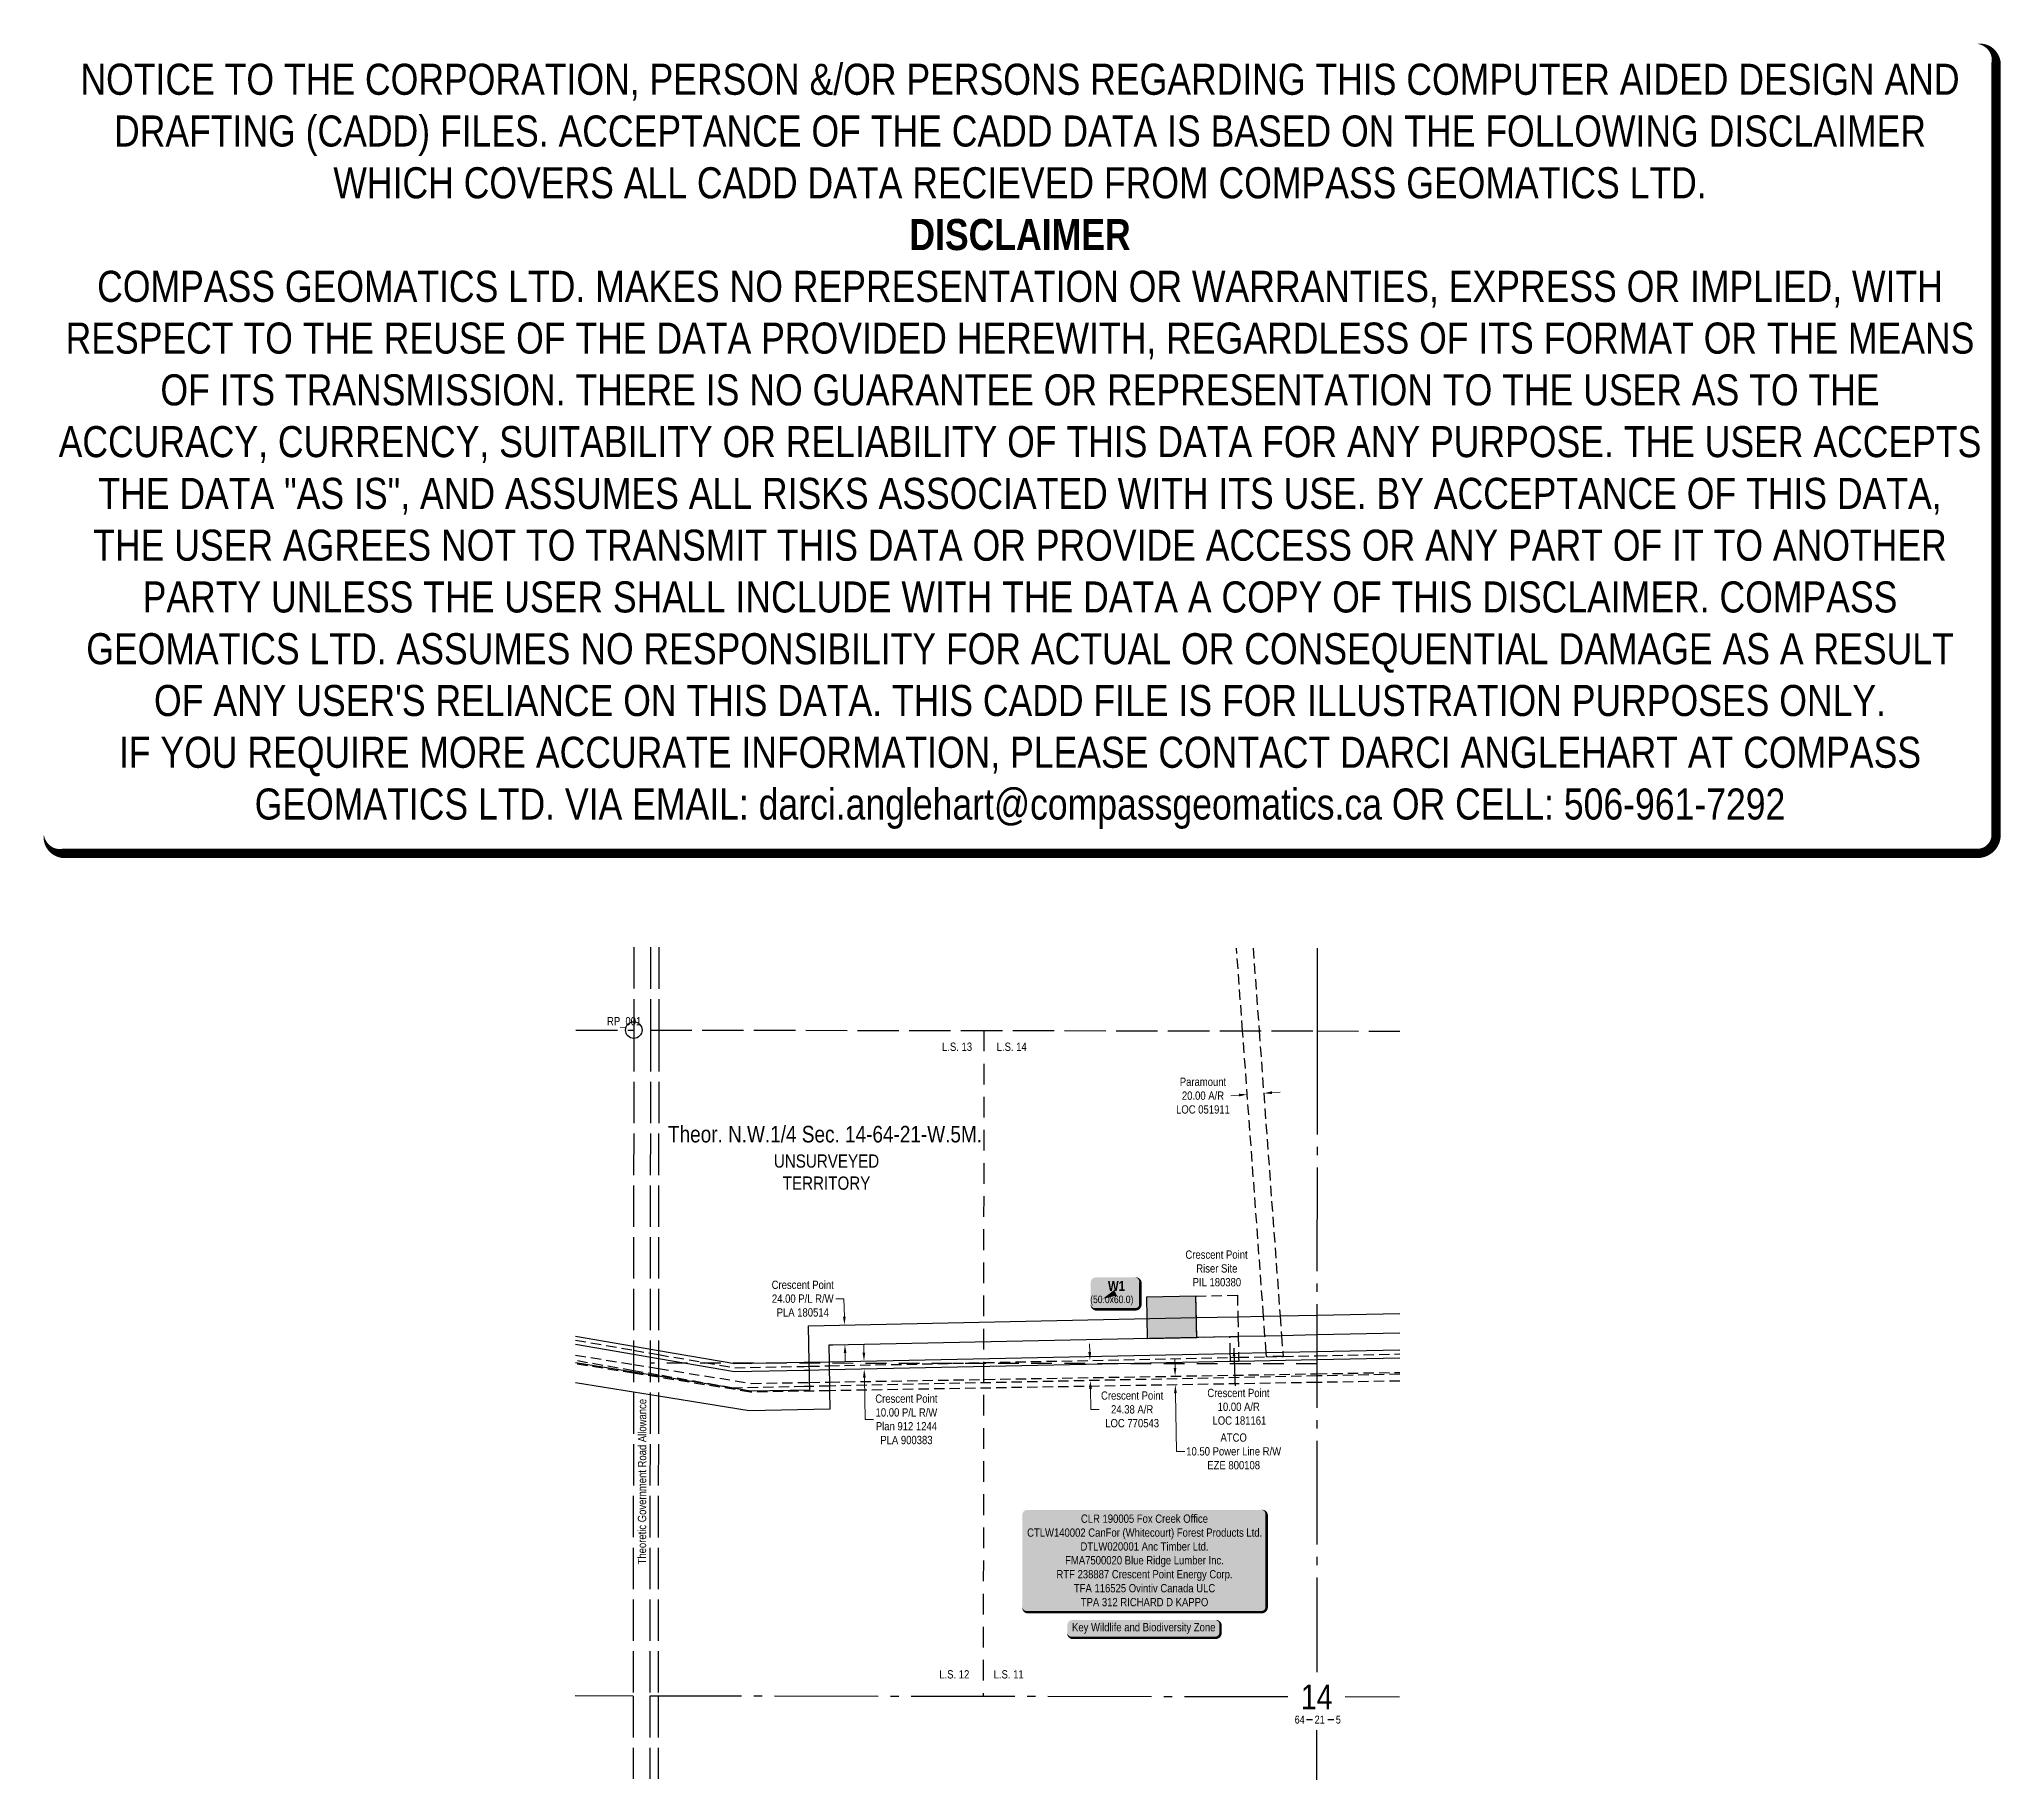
# Model space of a CAD drawing. Extents: x 494345 to 496714, y 6043289 to 6045390.
import ezdxf
from ezdxf.enums import TextEntityAlignment as Align

# ---------------------------------------------------------------- set-up
doc = ezdxf.new("R2010")
doc.units = 0
doc.header["$LTSCALE"] = 5
for name, pattern in [('foc-ACCESSROAD', [3.75, 2.5, -1.25]), ('foc-FLOWLINE', [3.75, 2.5, -1.25]), ('foc-LSD', [8, 5, -3]), ('foc-QUARTERLINE', [33, 25, -3, 2, -3]), ('foc-UNSURVEYED', [12.5, 10, -2.5])]:
    doc.linetypes.add(name, pattern=pattern)
for name, color, linetype in [('10', 1, 'Continuous'), ('35', 37, 'Continuous'), ('9', 3, 'Continuous'), ('AS-WILDLIFE-BLOCK', 131, 'Continuous'), ('C-AR', 13, 'foc-ACCESSROAD'), ('C-RW', 13, 'Continuous'), ('C-SYMBOL', 7, 'Continuous'), ('C-WS', 13, 'foc-ACCESSROAD'), ('F-AR', 190, 'foc-ACCESSROAD'), ('F-EZE', 190, 'foc-FLOWLINE'), ('L-ROAD-T', 7, 'Continuous'), ('L-SECLBL', 7, 'Continuous'), ('L-SECQ', 8, 'foc-QUARTERLINE'), ('L-SECTION-LSD', 7, 'foc-LSD'), ('L-UNS-T', 3, 'Continuous'), ('L-USEC', 7, 'foc-UNSURVEYED'), ('P-TEMP-BLOCKS', 250, 'Continuous'), ('P-TEMP-H', 41, 'Continuous'), ('P-TEMP_WORKSPACE', 46, 'Continuous')]:
    doc.layers.add(name, color=color, linetype=linetype)
for name, color, linetype, lineweight in [('C-AR-T', 13, 'Continuous', 9), ('C-RW-T', 13, 'Continuous', 9), ('C-WS-T', 13, 'Continuous', 9), ('F-EZE-T', 190, 'Continuous', 9), ('F-RW-T', 190, 'Continuous', 9)]:
    doc.layers.add(name, color=color, linetype=linetype, lineweight=lineweight)
doc.layers.add('DISCLAIMER', color=7, linetype='Continuous', plot=False)
doc.styles.add('100L', font='ARIALN.TTF', dxfattribs={"height": 11})
doc.styles.add('175L', font='ARIALN.TTF', dxfattribs={"height": 20})
doc.styles.add('80', font='ARIALN.TTF', dxfattribs={"height": 10})
doc.styles.add('80CG', font='ARIALN.TTF', dxfattribs={"height": 10})
doc.styles.add('80L', font='ARIALN.TTF', dxfattribs={"height": 10})
doc.styles.add('BOLD', font='ARIALNB.TTF')
doc.styles.add('SIMPLEX', font='ARIALN.TTF')
doc.dimstyles.new('Compass 5 000', dxfattribs={"dimscale": 5, "dimtxt": 9, "dimasz": 2, "dimexe": 0.2, "dimexo": 0.0625, "dimgap": 0.5, "dimtad": 0, "dimtih": 1, "dimtoh": 1, "dimzin": 0, "dimdsep": 46, "dimtxsty": '80CG', "dimcen": 0.1, "dimse1": 1, "dimse2": 1, "dimclrd": 256, "dimclrt": 256, "dimaunit": 1, "dimadec": 4, "dimazin": 0, "dimtfac": 0.06, "dimtofl": 0, "dimtmove": 0, "dimatfit": 1, "dimfxl": 0.2, "dimtolj": 1, "dimtzin": 0, "dimlwd": -1, "dimarcsym": 0})

# ---------------------------------------------------------------- blocks, each defined once
blk = doc.blocks.new('*U500')
h = blk.add_hatch(color=255)
edge = h.paths.add_edge_path()
edge.add_line((-141.5, -62.5), (141.5, -62.5))
edge.add_arc((141.5, -56.5), 6, 270, 360)
edge.add_line((147.5, -56.5), (147.5, 55))
edge.add_arc((141.5, 55), 6, 0, 90)
edge.add_line((141.5, 61), (-141.5, 61))
edge.add_arc((-141.5, 55), 6, 90, 180)
edge.add_line((-147.5, 55), (-147.5, -56.5))
edge.add_arc((-141.5, -56.5), 6, 180, 270)
at = {"color": 44, "flags": 128}
blk.add_lwpolyline([(-141.5, -62.5, 3, 3, 0), (141.5, -62.5, 3, 3, 0.414213562373095), (147.5, -56.5, 3, 3, 0), (147.5, 55, 3, 0, 0.414213562373095), (141.5, 61, 0, 0, 0), (-141.5, 61, 0, 0, 0.414213562373095), (-147.5, 55, 0, 0, 0), (-147.5, -56.5, 0, 3, 0.414213562373095)], format="xyseb", close=True, dxfattribs=at)
at = {"color": 44, "style": '80'}
blk.add_attdef('ENTER_TEXT_001', (-35.98567530695772, -4.996589358799454), '', height=10, dxfattribs=at)
blk = doc.blocks.new('*U499')
h = blk.add_hatch(color=255)
edge = h.paths.add_edge_path()
edge.add_line((-86.49999999999999, -11.5), (86.49999999999999, -11.5))
edge.add_arc((86.49999999999999, -5.5), 6, 270, 360)
edge.add_line((92.49999999999999, -5.5), (92.49999999999999, 4))
edge.add_arc((86.49999999999999, 4), 6, 0, 90)
edge.add_line((86.49999999999999, 10), (-86.49999999999999, 10))
edge.add_arc((-86.49999999999999, 4), 6, 90, 180)
edge.add_line((-92.49999999999999, 4), (-92.49999999999999, -5.5))
edge.add_arc((-86.49999999999999, -5.5), 6, 180, 270)
at = {"color": 131, "flags": 128}
blk.add_lwpolyline([(-86.49999999999999, -11.5, 3, 3, 0), (86.49999999999999, -11.5, 3, 3, 0.414213562373095), (92.49999999999999, -5.5, 3, 3, 0), (92.49999999999999, 4, 3, 0, 0.414213562373095), (86.49999999999999, 10, 0, 0, 0), (-86.49999999999999, 10, 0, 0, 0.414213562373095), (-92.49999999999999, 4, 0, 0, 0), (-92.49999999999999, -5.5, 0, 3, 0.414213562373095)], format="xyseb", close=True, dxfattribs=at)
at = {"color": 131, "style": '80'}
blk.add_attdef('ENTER_TEXT_001', (-35.98567530695772, -4.996589358799454), '', height=10, dxfattribs=at)
blk = doc.blocks.new('*D501')
at = {"layer": 'F-RW-T', "transparency": 16777216}
for p, q in [((495793.9795370784, 6044115.427606571), (495784.0063029697, 6044114.696442147)), ((495833.8329882393, 6044118.349369493), (495843.806222348, 6044119.080533917))]:
    blk.add_line(p, q, dxfattribs=at)
for points in [[(495793.8576763411, 6044117.089812255), (495794.1013978156, 6044113.765400886), (495803.9527711869, 6044116.158770994)], [(495833.711127502, 6044120.011575178), (495833.9548489766, 6044116.687163808), (495823.8597541307, 6044117.61820507)]]:
    blk.add_solid(points, dxfattribs=at)
at = {"layer": 'F-RW-T', "transparency": 16777216, "insert": (495750.4933425332, 6044114.696442147), "char_height": 10, "attachment_point": 5, "style": '80CG'}
blk.add_mtext('\\A1;Paramount\\P20.00 A/R\\PLOC 051911', dxfattribs=at)
blk = doc.blocks.new('*D502')
at = {"layer": 'C-RW-T', "transparency": 16777216}
for p, q in [((495316.9118387516, 6043869.592923312), (495306.9118387515, 6043869.592923312)), ((495317.3628692385, 6043847.860268501), (495316.9118387516, 6043869.592923312)), ((495318.2755292843, 6043803.884248461), (495318.4830204492, 6043793.886401321))]:
    blk.add_line(p, q, dxfattribs=at)
for points in [[(495319.029177095, 6043847.894850361), (495315.696561382, 6043847.82568664), (495317.5703604035, 6043837.862421362)], [(495319.9418371407, 6043803.918830321), (495316.6092214277, 6043803.8496666), (495318.0680381193, 6043813.8820956)]]:
    blk.add_solid(points, dxfattribs=at)
at = {"layer": 'C-RW-T', "transparency": 16777216, "insert": (495267.1505836362, 6043869.592923312), "char_height": 10, "attachment_point": 5, "style": '80CG'}
blk.add_mtext('\\A1;Crescent Point\\P24.00 P/L R/W\\PPLA 180514', dxfattribs=at)
blk = doc.blocks.new('*D503')
at = {"layer": 'F-EZE-T', "transparency": 16777216}
for p, q in [((495716.7067517824, 6043785.992663846), (495716.5368709402, 6043795.991220768)), ((495717.2247448622, 6043755.505510467), (495718.4196555395, 6043685.17749544)), ((495718.4196555395, 6043685.17749544), (495728.4196555394, 6043685.17749544))]:
    blk.add_line(p, q, dxfattribs=at)
for points in [[(495718.3731779358, 6043786.02097732), (495715.0403256291, 6043785.964350373), (495716.8766326247, 6043775.994106925)], [(495718.8911710156, 6043755.533823941), (495715.5583187088, 6043755.477196993), (495717.05486402, 6043765.504067388)]]:
    blk.add_solid(points, dxfattribs=at)
at = {"layer": 'F-EZE-T', "transparency": 16777216, "insert": (495787.5601739564, 6043685.177495439), "char_height": 10, "attachment_point": 5, "style": '80CG'}
blk.add_mtext('\\A1;ATCO\\P10.50 Power Line R/W\\PEZE 800108', dxfattribs=at)
blk = doc.blocks.new('*D504')
at = {"layer": 'C-AR-T', "transparency": 16777216}
for p, q in [((495613.7451377701, 6043805.028874982), (495613.5370318869, 6043815.026709345)), ((495614.6687156605, 6043760.658294822), (495615.1842954017, 6043735.888784342)), ((495615.1842954017, 6043735.888784342), (495625.1842954016, 6043735.888784342))]:
    blk.add_line(p, q, dxfattribs=at)
for points in [[(495615.4114434971, 6043805.063559297), (495612.078832043, 6043804.994190669), (495613.9532436532, 6043795.03104062)], [(495616.3350213874, 6043760.692979136), (495613.0024099334, 6043760.623610509), (495614.4606097773, 6043770.656129185)]]:
    blk.add_solid(points, dxfattribs=at)
at = {"layer": 'C-AR-T', "transparency": 16777216, "insert": (495664.9455505179, 6043735.888784343), "char_height": 10, "attachment_point": 5, "style": '80CG'}
blk.add_mtext('\\A1;Crescent Point\\P24.38 A/R\\PLOC 770543', dxfattribs=at)
blk = doc.blocks.new('*D505')
at = {"layer": 'C-RW-T', "transparency": 16777216}
for p, q in [((495340.9143537144, 6043804.350801741), (495340.7063539521, 6043814.348638312)), ((495341.538307999, 6043774.359455141), (495342.5893896454, 6043723.837558358)), ((495342.5893896454, 6043723.837558358), (495352.5893896456, 6043723.837558358))]:
    blk.add_line(p, q, dxfattribs=at)
for points in [[(495342.5806598096, 6043804.385468367), (495339.2480476194, 6043804.316135113), (495341.1223534768, 6043794.35296517)], [(495343.2046140942, 6043774.394121768), (495339.8720019039, 6043774.324788514), (495341.3303082366, 6043784.357291712)]]:
    blk.add_solid(points, dxfattribs=at)
at = {"layer": 'C-RW-T', "transparency": 16777216, "insert": (495392.3506447611, 6043723.837558359), "char_height": 10, "attachment_point": 5, "style": '80CG'}
blk.add_mtext('\\A1;Crescent Point\\P10.00 P/L R/W\\PPlan 912 1244\\PPLA 900383', dxfattribs=at)
blk = doc.blocks.new('L-SECLBL')
at = {"layer": '9', "color": 7}
for p, q in [((-5.082139060913505, -27.83004804289613), (-12.28857354467345, -27.83004804289613)), ((20.70431141927111, -27.83004804289613), (13.49787693551116, -27.83004804289613))]:
    blk.add_line(p, q, dxfattribs=at)
at = {"layer": '10', "color": 2, "style": 'SIMPLEX'}
blk.add_attdef('SEC', text='', height=30, dxfattribs=at).set_placement((0, 0), align=Align.MIDDLE)
at = {"layer": '10', "color": 5, "style": '80L'}
blk.add_attdef('TWP', text='', height=9.5, dxfattribs=at).set_placement((-14.43410290347765, -27.36845155570791), align=Align.MIDDLE_RIGHT)
blk.add_attdef('RGE', text='', height=9.5, dxfattribs=at).set_placement((3.622123863462547, -27.36845155570791), align=Align.MIDDLE_CENTER)
blk.add_attdef('MER', text='', height=9.5, dxfattribs=at).set_placement((23.16775162027989, -27.36845155570791), align=Align.MIDDLE_LEFT)
blk = doc.blocks.new('*U507')
h = blk.add_hatch(color=191)
edge = h.paths.add_edge_path()
edge.add_line((-23.99999999999998, -20), (23.99999999999998, -20))
edge.add_arc((23.99999999999998, -14), 6, 270, 360)
edge.add_line((29.99999999999998, -14), (29.99999999999998, 12.5))
edge.add_arc((23.99999999999998, 12.5), 6, 0, 90)
edge.add_line((23.99999999999998, 18.5), (-23.99999999999998, 18.5))
edge.add_arc((-23.99999999999998, 12.5), 6, 90, 180)
edge.add_line((-29.99999999999998, 12.5), (-29.99999999999998, -14))
edge.add_arc((-23.99999999999998, -14), 6, 180, 270)
at = {"color": 250, "flags": 128}
blk.add_lwpolyline([(-23.99999999999998, -20, 3, 3, 0), (23.99999999999998, -20, 3, 3, 0.414213562373095), (29.99999999999998, -14, 3, 3, 0), (29.99999999999998, 12.5, 3, 0, 0.414213562373095), (23.99999999999998, 18.5, 0, 0, 0), (-23.99999999999998, 18.5, 0, 0, 0.414213562373095), (-29.99999999999998, 12.5, 0, 0, 0), (-29.99999999999998, -14, 0, 3, 0.414213562373095)], format="xyseb", close=True, dxfattribs=at)
at = {"flags": 128}
blk.add_lwpolyline([(-15.37062694544932, -7.229737454908239, 0, 7.5, 0), (-3.398394867633905e-15, 0, 0, 0, 0)], format="xyseb", dxfattribs=at)
at = {"color": 250}
for tag, p, height, style in [('TEMP_AREA_W1_001', (-9.212824010914055, 2.244292974654144), 12, 'BOLD'), ('ENTER_TEXT_001', (-30.65893587994544, -12.47010782646594), 9, '80')]:
    blk.add_attdef(tag, p, '', height=height, dxfattribs=dict(at, style=style))
blk = doc.blocks.new('Disclaimer_Legal')
at = {"layer": 'DISCLAIMER', "color": 254, "flags": 128}
blk.add_lwpolyline([(-3612.859355113964, -1104.601793492536, 37.5, 37.5, 0), (4096.10254652852, -1104.601793492536, 37.5, 37.5, 0.414213562373095), (4171.10254652852, -1029.601793492536, 37.5, 37.5, 0), (4171.10254652852, 2078.694150954953, 37.5, 0, 0.414213562373095), (4096.10254652852, 2153.694150954953, 0, 0, 0), (-3612.859355113964, 2153.694150954953, 0, 0, 0.414213562373095), (-3687.859355113964, 2078.694150954953, 0, 0, 0), (-3687.859355113964, -1029.601793492536, 0, 37.5, 0.414213562373095)], format="xyseb", close=True, dxfattribs=at)
at = {"layer": 'DISCLAIMER', "color": 254, "insert": (241.6215957072782, 533.9211787312088), "char_height": 125, "width": 7717.567617301413, "attachment_point": 5, "style": '80'}
blk.add_mtext('NOTICE TO THE CORPORATION, PERSON &/OR PERSONS REGARDING THIS COMPUTER AIDED DESIGN AND DRAFTING (CADD) FILES. ACCEPTANCE OF THE CADD DATA IS BASED ON THE FOLLOWING DISCLAIMER WHICH COVERS ALL CADD DATA RECIEVED FROM COMPASS GEOMATICS LTD.\\P{\\fArial Narrow|b1|i0|c0|p34;DISCLAIMER}\\PCOMPASS GEOMATICS LTD. MAKES NO REPRESENTATION OR WARRANTIES, EXPRESS OR IMPLIED, WITH RESPECT TO THE REUSE OF THE DATA PROVIDED HEREWITH, REGARDLESS OF ITS FORMAT OR THE MEANS OF ITS TRANSMISSION. THERE IS NO GUARANTEE OR REPRESENTATION TO THE USER AS TO THE ACCURACY, CURRENCY, SUITABILITY OR RELIABILITY OF THIS DATA FOR ANY PURPOSE. THE USER ACCEPTS THE DATA "AS IS", AND ASSUMES ALL RISKS ASSOCIATED WITH ITS USE. BY ACCEPTANCE OF THIS DATA, THE USER AGREES NOT TO TRANSMIT THIS DATA OR PROVIDE ACCESS OR ANY PART OF IT TO ANOTHER PARTY UNLESS THE USER SHALL INCLUDE WITH THE DATA A COPY OF THIS DISCLAIMER. COMPASS GEOMATICS LTD. ASSUMES NO RESPONSIBILITY FOR ACTUAL OR CONSEQUENTIAL DAMAGE AS A RESULT OF ANY USER\'S RELIANCE ON THIS DATA. THIS CADD FILE IS FOR ILLUSTRATION PURPOSES ONLY.\\PIF YOU REQUIRE MORE ACCURATE INFORMATION, PLEASE CONTACT DARCI ANGLEHART AT COMPASS GEOMATICS LTD. VIA EMAIL: darci.anglehart@compassgeomatics.ca OR CELL: 506-961-7292', dxfattribs=at)

msp = doc.modelspace()

# ---------------------------------------------------------------- hatches: boundary and pattern name
at = {"layer": 'P-TEMP-H'}
h = msp.add_hatch(color=256, dxfattribs=at)
h.dxf.hatch_style = 1
h.paths.add_polyline_path([(495743.0769710742, 6043822.719683147), (495742.0400495388, 6043872.683174387), (495682.0838600521, 6043871.438868544), (495683.1207815875, 6043821.475377304)])

# ---------------------------------------------------------------- linework, layer by layer
at = {"layer": '35', "color": 3}
msp.add_circle((495063.0833260835, 6044193.921809812), 9.999999999999993, dxfattribs=at)
at = {"layer": 'C-AR'}
for points in [[(494992.8699766336, 6043819.443094738), (495062.6981750504, 6043807.323743384), (495092.851854172, 6043802.090086852), (495184.9234976531, 6043786.111023545), (495268.9183946063, 6043787.85277172), (495275.023306359, 6043787.979219451), (495298.9261661845, 6043788.477020236), (495783.567141214, 6043798.559366953), (495793.5601204041, 6043798.766166182), (495827.1707398115, 6043799.466720748), (495847.1975356202, 6043799.883497413), (495888.1063569793, 6043800.741459254), (495988.1076456307, 6043802.822066319)], [(495988.0879217802, 6043778.43209792), (495888.0864139579, 6043776.351676599), (495299.3780793143, 6043764.097656034), (495275.5042990429, 6043763.599722437), (495269.3417522908, 6043763.471832902), (495183.0782605401, 6043761.720368699), (495092.8273256246, 6043777.34646531), (495062.6733661403, 6043782.580121847), (494992.8453297325, 6043794.699174983)]]:
    msp.add_lwpolyline(points, dxfattribs=at)
msp.add_lwpolyline([(495793.6640105388, 6043793.768268251), (495783.6714262626, 6043793.55996739), (495783.567141214, 6043798.559366953), (495783.4637237584, 6043803.552961798), (495783.0472863258, 6043823.551860844), (495793.0402120541, 6043823.760159929), (495793.4561690918, 6043803.760561829), (495793.5601204041, 6043798.766166182), (495793.6640105388, 6043793.768268251)], close=True, dxfattribs=at)
at = {"layer": 'C-RW'}
for points in [[(494992.8430533338, 6043792.413815657), (495062.6714772321, 6043781.160857517), (495092.8266058415, 6043776.301254415), (495183.0795601524, 6043761.738879927), (495204.1105524725, 6043758.36778786), (495275.583237812, 6043759.606021648), (495275.5042990429, 6043763.599722437), (495275.4079091232, 6043768.493454101), (495275.1220294469, 6043782.979913332), (495275.023306359, 6043787.979219451), (495274.9249818455, 6043792.969919333), (495274.057378064, 6043836.959371006), (495742.5784294424, 6043846.682862217), (495792.5414067215, 6043847.722532901), (495823.5851692983, 6043848.368795956), (495843.6058731994, 6043848.784761589), (495888.1460059019, 6043849.709055445), (495988.1472416135, 6043851.785364717)], [(495988.1278634105, 6043827.822814244), (495888.1264448165, 6043825.742158518), (495845.3637965429, 6043824.852065837), (495825.3400196112, 6043824.435394672), (495793.0402127941, 6043823.760960477), (495783.0472870676, 6043823.552661385), (495743.0769710742, 6043822.719683147), (495303.4591061393, 6043813.577932885), (495298.462387209, 6043813.47401816), (495298.8436411283, 6043793.46780331), (495298.9433307756, 6043788.477803048), (495299.0399854623, 6043783.478399555), (495299.3412648155, 6043768.900163555), (495299.4160165148, 6043764.099718272), (495299.5483820837, 6043758.410408442), (495299.989749085, 6043736.038122603), (495202.3968839751, 6043734.347339818), (495092.8020979389, 6043752.008340669), (495062.6476229778, 6043756.868042851), (494992.8188555648, 6043768.120796516)], [(495988.1036004337, 6043797.819887644), (495888.1022445616, 6043795.739358262), (495793.6640105388, 6043793.768268251), (495783.6714262626, 6043793.55996739), (495299.0186892871, 6043783.477020604), (495275.1220294469, 6043782.979913332), (495269.005008232, 6043782.852677505), (495184.5446077262, 6043781.101313267), (495092.846847683, 6043797.0155369), (495062.6931349321, 6043802.249193408), (494992.8649219571, 6043814.368521074)], [(494992.8750236313, 6043824.50995902), (495062.7032641306, 6043812.389787546), (495092.856967852, 6043807.156130934), (495185.3035986312, 6043791.111326201), (495268.8317133237, 6043792.843559706), (495274.9249818455, 6043792.969919333), (495298.8257195691, 6043793.466420876), (495783.4637237584, 6043803.552961798), (495793.4561690918, 6043803.760561829), (495826.804638208, 6043804.45775352), (495846.8314701775, 6043804.874428446), (495888.1104029026, 6043805.734354073), (495988.1116832998, 6043807.814936509)]]:
    msp.add_lwpolyline(points, dxfattribs=at)
at = {"layer": 'C-WS'}
msp.add_lwpolyline([(495783.0472863258, 6043823.551860844), (495743.0769697654, 6043822.718282192), (495742.5784294424, 6043846.682862217), (495742.4526458124, 6043852.72028995), (495742.036455258, 6043872.722896765), (495791.9999031367, 6043873.762560702), (495792.415966142, 6043853.76216035), (495792.5414067215, 6043847.722532901), (495793.0402120541, 6043823.760159929), (495783.0472863258, 6043823.551860844)], close=True, dxfattribs=at)
at = {"layer": 'F-AR'}
msp.add_lwpolyline([(495810.9838994248, 6044292.924707824), (495818.3301028013, 6044192.908452769), (495843.6058731994, 6043848.784761589), (495845.3637951727, 6043824.850564813), (495846.8314701775, 6043804.874428446), (495847.1975356202, 6043799.883497413), (495827.1707398115, 6043799.466720748), (495826.804638208, 6043804.45775352), (495825.3400188767, 6043824.434594128), (495823.5851692983, 6043848.368795956), (495798.3241750793, 6044192.933987274), (495790.9914661027, 6044292.951458937)], dxfattribs=at)
at = {"layer": 'F-EZE'}
for points in [[(495988.0811910037, 6043770.109005583), (495888.0800526481, 6043768.409877029), (495299.5483820837, 6043758.410408442), (495204.03924267, 6043756.78778727), (495092.8248827204, 6043774.703268237), (495062.6700903366, 6043779.560769521), (494992.8414552587, 6043790.809449895)], [(494992.8520386256, 6043801.434476548), (495062.6803962004, 6043790.185993118), (495092.8354664984, 6043785.327790935), (495204.7902800706, 6043767.293148654), (495275.4079091232, 6043768.493454101), (495299.3416720966, 6043768.900163132), (495888.0887192335, 6043778.903011017), (495988.0896764761, 6043780.601906274)]]:
    msp.add_lwpolyline(points, dxfattribs=at)
at = {"layer": 'L-SECQ'}
for p, q in [((495888.5039548292, 6044292.820981198), (495888.4236350329, 6044192.818574121)), ((495888.4236350329, 6044192.818574121), (495887.7975608614, 6043418.650352887)), ((495062.2820000001, 6043389.772), (494992.4420718335, 6043389.853920141)), ((495853.1568633267, 6043388.712198605), (495082.3893087608, 6043389.745055467)), ((495987.7726147981, 6043388.532196173), (495922.4031353101, 6043388.619540288)), ((495887.7404762834, 6043348.686426702), (495887.6911822932, 6043288.668498003))]:
    msp.add_line(p, q, dxfattribs=at)
at = {"layer": 'L-SECTION-LSD'}
for p, q in [((495485.8064745469, 6044193.357996143), (495485.0813104778, 6043389.205433379)), ((495888.0984736139, 6043790.742192707), (495082.7896289273, 6043791.820023878))]:
    msp.add_line(p, q, dxfattribs=at)
at = {"layer": 'L-USEC'}
for p, q in [((495063.1830798301, 6044293.925311551), (495063.0833260835, 6044193.921809812)), ((495083.2897095719, 6044293.905255138), (495083.1899558254, 6044193.901753398)), ((495093.3427245975, 6044293.89522723), (495093.242970851, 6044193.89172549)), ((494993.2430667073, 6044194.00177379), (495063.0833260835, 6044193.921809812)), ((495063.0833260835, 6044193.921809812), (495062.2826836632, 6043389.769776562)), ((495083.1899490939, 6044193.894992286), (495082.3893087608, 6043389.745055467)), ((495083.1899490939, 6044193.894992286), (495888.423, 6044192.821)), ((495093.2429709071, 6044193.891781795), (495092.4423284868, 6043389.739748544)), ((495888.423, 6044192.821), (495988.4229224235, 6044192.68463672)), ((495062.2826836632, 6043389.769776562), (495062.1832287992, 6043289.772372828)), ((495082.3893134638, 6043389.749779021), (495082.2898585997, 6043289.752375287)), ((495092.4423285186, 6043389.73978055), (495092.3428736546, 6043289.742376815))]:
    msp.add_line(p, q, dxfattribs=at)
at = {"layer": 'P-TEMP_WORKSPACE', "flags": 128}
msp.add_lwpolyline([(495743.0769710742, 6043822.719683147), (495742.0400495388, 6043872.683174387), (495682.0838600521, 6043871.438868544), (495683.1207815875, 6043821.475377304)], close=True, dxfattribs=at)

# ---------------------------------------------------------------- block references
at = {"xscale": 0.3, "yscale": 0.3, "zscale": 0.3}
msp.add_blockref('Disclaimer_Legal', (495457.0178121853, 6044738.636879691), dxfattribs=at)
ref = msp.add_blockref('*U500', (495679.8511266629, 6043553.582392605))
ref.add_attrib('ENTER_TEXT_001', 'CLR 190005 Fox Creek Office', (495603.0980570858, 6043598.974616343), dxfattribs={"color": 44, "height": 9.999999999999993, "style": '80'})
ref.add_attrib('ENTER_TEXT_002', 'CTLW140002 CanFor (Whitecourt) Forest Products Ltd.', (495538.084414521, 6043582.130596334), dxfattribs={"color": 44, "height": 9.999999999999993, "style": '80'})
ref.add_attrib('ENTER_TEXT_003', 'DTLW020001 Anc Timber Ltd.', (495602.5489438525, 6043565.423001973), dxfattribs={"color": 44, "height": 9.999999999999993, "style": '80'})
ref.add_attrib('ENTER_TEXT_004', 'FMA7500020 Blue Ridge Lumber Inc.', (495584.0189302099, 6043548.715407612), dxfattribs={"color": 44, "height": 9.999999999999993, "style": '80'})
ref.add_attrib('ENTER_TEXT_005', 'RTF 238887 Crescent Point Energy Corp.', (495573.5653149303, 6043531.871387603), dxfattribs={"color": 44, "height": 9.999999999999993, "style": '80'})
ref.add_attrib('ENTER_TEXT_006', 'TFA 116525 Ovintiv Canada ULC', (495594.6157924201, 6043515.027367594), dxfattribs={"color": 44, "height": 9.999999999999993, "style": '80'})
ref.add_attrib('ENTER_TEXT_007', 'TPA 312 RICHARD D KAPPO', (495602.9343463082, 6043498.183347585), dxfattribs={"color": 44, "height": 9.999999999999993, "style": '80'})
at = {"layer": 'AS-WILDLIFE-BLOCK', "linetype": 'ByBlock'}
ref = msp.add_blockref('*U499', (495679.142410838, 6043471.525125711), dxfattribs=at)
ref.add_attrib('ENTER_TEXT_001', 'Key Wildlife and Biodiversity Zone', (495592.3688774138, 6043467.909846039), dxfattribs={"layer": '0', "color": 131, "height": 9.999999999999993, "style": '80'})
at = {"layer": 'L-SECLBL', "xscale": 0.999485, "yscale": 0.999485, "zscale": 0.999485}
msp.add_blockref('L-SECLBL', (495887.7733121949, 6043388.665811291), dxfattribs=at).add_auto_attribs({'SEC': '14', 'TWP': '64', 'RGE': '21', 'MER': '5'})
at = {"layer": 'P-TEMP-BLOCKS', "xscale": 0.999485, "yscale": 0.999485, "zscale": 0.999485}
msp.add_blockref('*U507', (495644.9324686633, 6043876.71521898), dxfattribs=at).add_auto_attribs({'TEMP_AREA_W1_001': 'W1', 'ENTER_TEXT_001': '(50.0x60.0)'})

# ---------------------------------------------------------------- texts
at = {"layer": '35', "color": 3, "style": '80'}
msp.add_attdef('RP_001', (495030.7224324043, 6044199.676179366), 'RP', height=9.999999999999993, dxfattribs=at)
at = {"layer": 'C-AR-T', "insert": (495745.72208597, 6043760.737340086), "char_height": 9.994849999999996, "attachment_point": 1, "style": '80L'}
msp.add_mtext_dynamic_manual_height_columns('\\pi10.054;Crescent Point\\P\\pi22.527;10.00 A/R\\P\\pi16.299;LOC 181161', width=94.59180700592697, gutter_width=50, heights=[0], dxfattribs=at)
at = {"layer": 'C-SYMBOL', "color": 3, "style": '175L'}
msp.add_text('Theor. N.W.1/4 Sec. 14-64-21-W.5M.', height=19.98969999999999, dxfattribs=at).set_placement((495294.019729282, 6044052.26604766), align=Align.BOTTOM_CENTER)
at = {"layer": 'C-WS-T', "insert": (495728.9564487643, 6043927.783816329), "char_height": 9.994849999999996, "attachment_point": 1, "style": '80L'}
msp.add_mtext_dynamic_manual_height_columns('\\pi0.34204;Crescent Point\\P\\pi13.459;Riser Site\\P\\pi9.0177;PIL 180380', width=75.16821282401091, gutter_width=50, heights=[0], dxfattribs=at)
at = {"layer": 'L-ROAD-T', "style": '80L'}
msp.add_text('Theoretic Government Road Allowance', height=9.994849999999994, rotation=89.94295429732753, dxfattribs=at).set_placement((495073.0611773566, 6043648.621462696), align=Align.MIDDLE_CENTER)
at = {"layer": 'L-SECTION-LSD', "insert": (495429.7606277648, 6043420.993315711), "char_height": 9.994849999999996, "attachment_point": 1, "style": '100L', "bg_fill": 3, "box_fill_scale": 1.5, "bg_fill_color": 256, "bg_fill_transparency": 0}
msp.add_mtext_dynamic_manual_height_columns('\\pi2.2457;L.S. 12', width=37.11172389628592, gutter_width=55, heights=[0], dxfattribs=at)
at = {"layer": 'L-UNS-T', "color": 3, "insert": (495295.8476014726, 6044022.348520755), "char_height": 15.99175999999999, "attachment_point": 5, "style": '80L'}
msp.add_mtext_dynamic_manual_height_columns('UNSURVEYED TERRITORY', width=126.4137517053206, gutter_width=47.5, heights=[0], dxfattribs=at)

# ---------------------------------------------------------------- dimensions: what is measured, and where the dimension line sits
at = {"layer": 'C-AR-T'}
dim = msp.add_linear_dim(base=(495614.4606097773, 6043770.656129185), p1=(495589.486470274, 6043794.521762382), p2=(495589.9938363981, 6043770.146850948), angle=271.19244496089334, text='Crescent Point\\P24.38 A/R\\PLOC 770543', dimstyle='Compass 5 000', dxfattribs=at)
dim.commit()
dim.dimension.update_dxf_attribs({"geometry": '*D504', "text_midpoint": (495664.9455505179, 6043735.888784343), "dimtype": 161})
at = {"layer": 'C-RW-T'}
for base, p1, p2, angle, text, picture, middle in [((495317.5703604035, 6043837.862421362), (495327.1355151719, 6043814.070278251), (495326.6378374561, 6043838.050604013), 91.18892212430372, 'Crescent Point\\P24.00 P/L R/W\\PPLA 180514', '*D502', (495267.1505836362, 6043869.592923312)), ((495341.3303082366, 6043784.357291712), (495343.7283669215, 6043794.407181916), (495343.9363216814, 6043784.411508459), 271.19183680220465, 'Crescent Point\\P10.00 P/L R/W\\PPlan 912 1244\\PPLA 900383', '*D505', (495392.3506447611, 6043723.837558359))]:
    dim = msp.add_linear_dim(base=base, p1=p1, p2=p2, angle=angle, text=text, dimstyle='Compass 5 000', dxfattribs=at)
    dim.commit()
    dim.dimension.update_dxf_attribs({"geometry": picture, "text_midpoint": middle, "dimtype": 161})
at = {"layer": 'F-EZE-T'}
dim = msp.add_linear_dim(base=(495717.05486402, 6043765.504067388), p1=(495717.7154504057, 6043776.008358889), p2=(495717.893681801, 6043765.518319353), angle=270.97339235074105, text='ATCO\\P10.50 Power Line R/W\\PEZE 800108', dimstyle='Compass 5 000', dxfattribs=at)
dim.commit()
dim.dimension.update_dxf_attribs({"geometry": '*D503', "text_midpoint": (495787.5601739564, 6043685.177495439), "dimtype": 161})
at = {"layer": 'F-RW-T'}
dim = msp.add_aligned_dim(p1=(495823.6498362101, 6044120.481528964), p2=(495803.7428532664, 6044119.022094888), distance=2.871008403303154, text='Paramount\\P20.00 A/R\\PLOC 051911', dimstyle='Compass 5 000', dxfattribs=at)
dim.commit()
dim.dimension.update_dxf_attribs({"geometry": '*D501', "text_midpoint": (495750.4933425332, 6044114.696442147)})

# ---------------------------------------------------------------- leaders
at = {"layer": 'C-AR-T', "path_type": 1}
msp.add_leader([(495787.6865566752, 6043809.916551411), (495789.1883380652, 6043764.295286337)], dimstyle='Compass 5 000', override={"dimgap": 0.5, "dimtad": 0}, dxfattribs=at)

# ---------------------------------------------------------------- next in the draw order: texts
at = {"layer": 'L-SECTION-LSD', "char_height": 9.994849999999996, "attachment_point": 1, "style": '100L', "bg_fill": 3, "box_fill_scale": 1.5, "bg_fill_color": 256, "bg_fill_transparency": 0}
for s, width, insert in [('\\pi1.9068;L.S. 13', 36.83421864050455, (495433.4534002366, 6044178.818902981)), ('L.S. 14', 36.99819901892081, (495501.3778016859, 6044178.818902981)), ('L.S. 11', 36.44949544498949, (495497.6850292142, 6043420.993315711))]:
    msp.add_mtext_dynamic_manual_height_columns(s, width=width, gutter_width=55, heights=[0], dxfattribs=dict(at, insert=insert))

doc.saveas('drawing.dxf')
